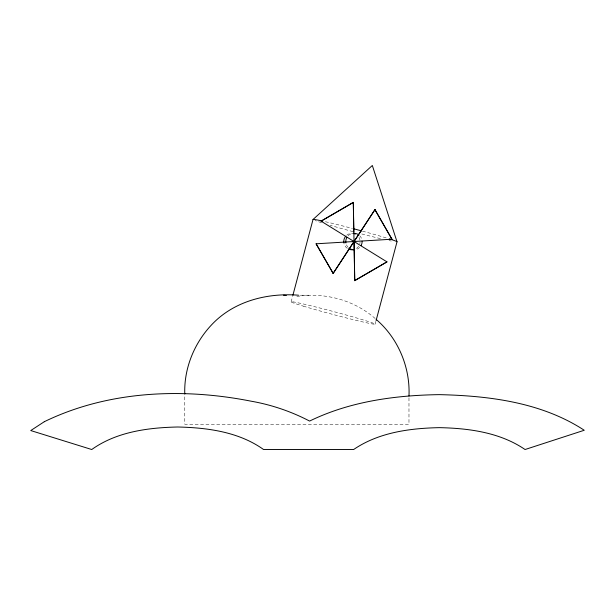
<?xml version="1.0" encoding="UTF-8"?>
<svg xmlns="http://www.w3.org/2000/svg" width="615" height="615" viewBox="0 0 615 615"><rect width="100%" height="100%" fill="white"/><g stroke="black" fill="none" stroke-linecap="round" stroke-linejoin="round"><path stroke-width="0.46" stroke-dasharray="3.08 2.31" d="M291.149 301.834L292.625 296.284M375.142 324.128L375.88 321.353M296.876 296.453C324.666 292.079 354.363 300.059 375.488 318.793M300.335 295.215L310.244 295.215M408.975 397.844L408.975 424.235L184.777 424.235L184.777 395.015M391.286 241.042A43.45 1.468 14.9 0 1 389.041 240.573M380.431 238.605A43.45 1.468 14.9 0 1 361.22 233.808M353.002 231.64A43.45 1.468 14.9 0 1 330.186 225.29M321.584 222.707A43.45 1.468 14.9 0 1 315.011 220.501M325.458 221.731A43.45 1.468 14.9 0 1 352.472 228.465M362.504 231.148A43.45 1.468 14.9 0 1 387.596 238.343M359.714 235.73A8.233 8.156 -90 0 1 362.104 241.549M359.714 247.361A8.233 8.156 -90 0 1 356.062 249.498M348.175 247.361A8.233 8.156 -90 0 1 346.068 243.678M348.175 235.73A8.233 8.156 -90 0 1 351.834 233.592M358.991 237.428A8.233 8.156 -90 0 1 360.082 241.549M360.052 242.264A8.233 8.156 -90 0 1 359.806 243.678M358.607 246.261A8.233 8.156 -90 0 1 356.008 248.675M347.244 248.291A8.233 8.156 -90 0 1 344.046 243.678M346.675 235.245A8.233 8.156 -90 0 1 354.04 233.592M303.318 306.139A43.45 1.468 14.9 0 0 373.659 324.128A43.45 1.468 14.9 0 0 322.46 308.676A43.45 1.468 14.9 0 0 303.318 306.139"/><path stroke-width="0.92" d="M292.871 295.361L313.02 219.509L372.329 165.481L397.013 241.803L376.126 320.43M333.053 273.437L374.989 209.584L391.947 239.22L316.095 243.801L333.192 273.437L374.989 209.584M354.732 280.648L386.966 261.875L321.076 221.146L353.31 202.373L354.732 280.648L354.086 241.511M353.44 202.373L321.076 221.146M354.594 280.648L386.966 261.875M298.606 295.215C266.895 292.671 233.3 301.273 211.183 325.266C193.979 343.685 183.885 368.792 184.777 394.077M391.947 239.22L374.85 209.584M316.095 243.801L333.192 273.437M283.5 295.215L286.367 295.477M376.196 319.439C398.066 338.15 410.313 367.27 408.975 395.96M353.31 202.373L353.794 231.963M313.02 219.509A43.45 1.468 14.9 0 1 322.683 221.108M353.387 228.703A43.45 1.468 14.9 0 1 361.597 230.902M389.264 238.866A43.45 1.468 14.9 0 1 397.013 241.803M354.04 233.592A8.233 8.156 -90 0 1 355.378 234.084M354.04 249.498A8.233 8.156 -90 0 1 348.474 249.006M343.893 242.979A8.233 8.156 -90 0 1 345.676 236.252M353.948 233.316A8.233 8.156 -90 0 1 358.03 234.415M362.104 241.549A8.233 8.156 -90 0 1 361.013 245.662M353.948 249.775A8.233 8.156 -90 0 1 349.866 248.675M345.914 242.979A8.233 8.156 -90 0 1 346.883 237.428M44.311 421.705L30.75 430.554L91.735 449.519C116.466 431.83 147.977 427.648 177.65 427.002C207.324 427.648 238.828 431.83 263.566 449.519L353.64 449.519C378.586 432.453 409.782 428.248 439.348 427.648C468.914 428.248 500.11 432.453 525.056 449.519L584.25 430.262C541.715 402.387 489.156 395.752 439.348 394.638C395.045 395.268 349.781 401.449 309.599 421.075A201.743 201.743 0 0 0 251.02 401.172C182.486 387.619 107.902 390.763 44.311 421.705"/></g></svg>
